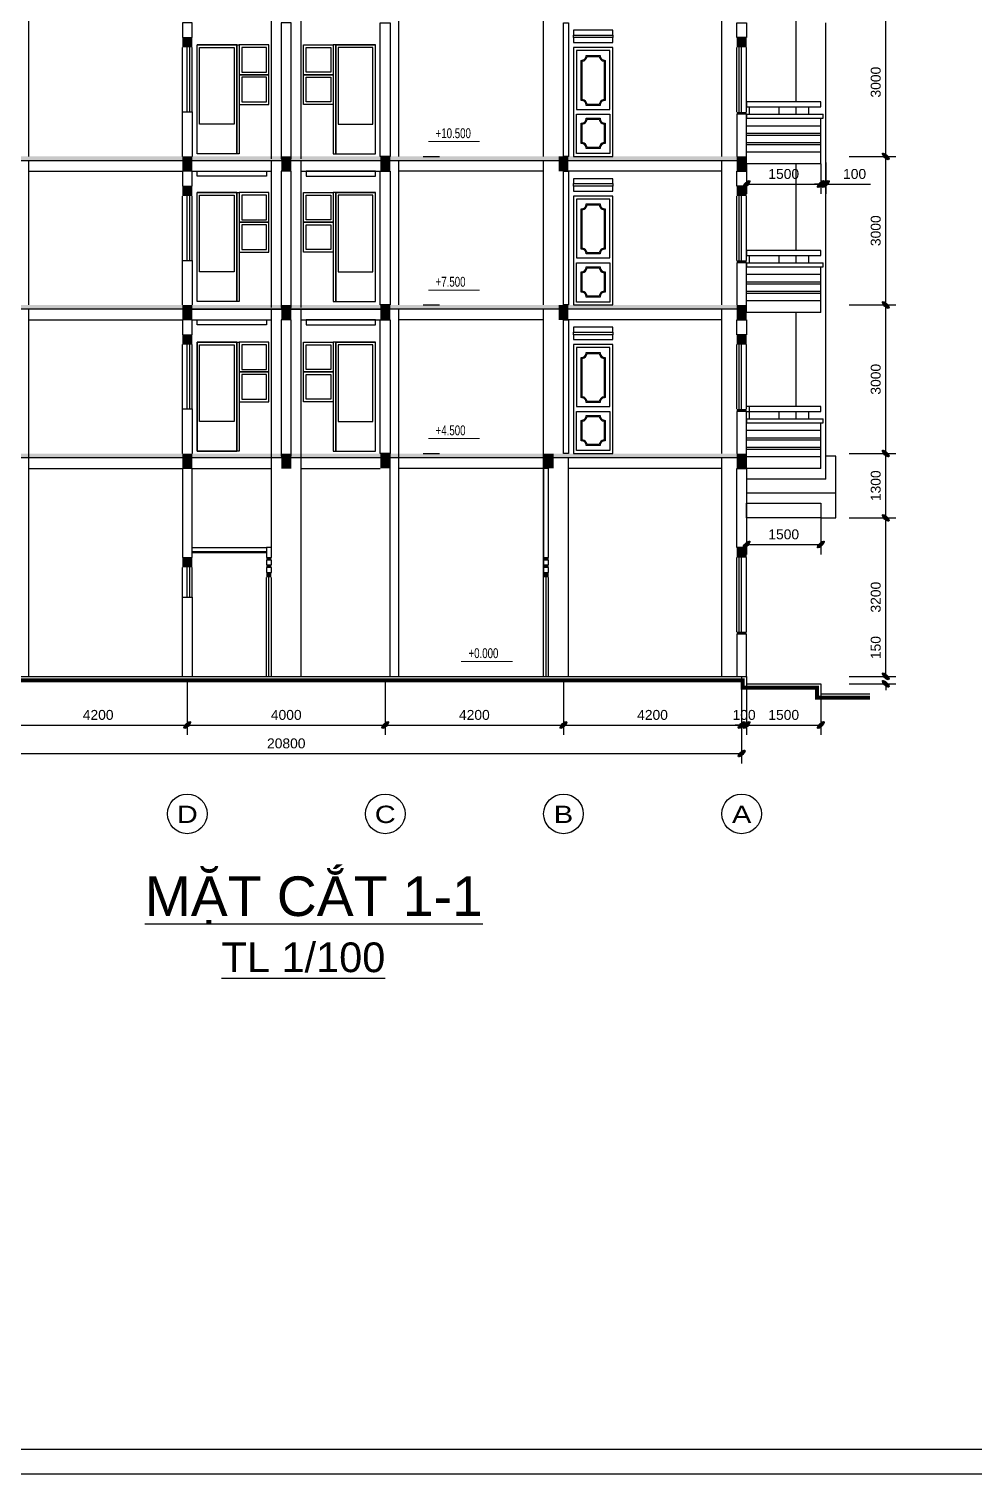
# Model space of a CAD drawing. Extents: x 3511 to 87611, y 1640 to 61040.
# Drawn here: x 13980 to 33077, y 1640 to 30823 of the extents above; entities that cross this region are included whole.
import ezdxf
from ezdxf.enums import TextEntityAlignment as Align

# ---------------------------------------------------------------- set-up
doc = ezdxf.new("R2010")
doc.units = 0
doc.layers.get('0').update_dxf_attribs({"linetype": 'CONTINUOUS'})
doc.layers.get('DEFPOINTS').update_dxf_attribs({"linetype": 'CONTINUOUS'})
for name, color, linetype in [('BAO', 3, 'CONTINUOUS'), ('CUA', 4, 'CONTINUOUS'), ('DIM', 6, 'CONTINUOUS'), ('MAT_CAT', 5, 'CONTINUOUS'), ('mc1', 7, 'CONTINUOUS'), ('NET', 5, 'CONTINUOUS'), ('TEXT', 7, 'CONTINUOUS'), ('TUONG', 35, 'CONTINUOUS')]:
    doc.layers.add(name, color=color, linetype=linetype)
doc.styles.add('DIM', font='VHELVEN.TTF')
doc.styles.add('V', font='VHELVEN.TTF')
doc.styles.add('VN', font='VHELVEN.TTF')
doc.styles.add('VNI-HELVE', font='VHELVEN.TTF')
doc.dimstyles.new('DIM100S', dxfattribs={"dimtxt": 200, "dimasz": 130, "dimexe": 200, "dimexo": 0, "dimgap": 100, "dimtad": 1, "dimdec": 0, "dimrnd": 50, "dimzin": 0, "dimdsep": 46, "dimtxsty": 'VNI-HELVE', "dimblk1": 'ARCHTICK', "dimblk2": 'ARCHTICK', "dimsah": 1, "dimcen": 0, "dimclrd": 6, "dimclre": 6, "dimclrt": 6, "dimadec": 0, "dimazin": 0, "dimtfac": 1, "dimtdec": 0, "dimtofl": 0, "dimtmove": 0, "dimatfit": 3, "dimfxl": 0, "dimtolj": 1, "dimtzin": 0, "dimarcsym": 0})

# ---------------------------------------------------------------- blocks, each defined once
blk = doc.blocks.new('_ArchTick')
h = blk.add_hatch(color=256)
edge = h.paths.add_edge_path()
edge.add_ellipse((0, 0), major_axis=(0.5, 0.5), ratio=0.348148, start_angle=0, end_angle=360)
blk.add_ellipse((0, 0), major_axis=(0.5, 0.5), ratio=0.348148)
blk = doc.blocks.new('*D6')
at = {"color": 6, "linetype": 'ByBlock'}
for p, q in [((31292, 17748), (31292, 18651)), ((30555, 17748), (31492, 17748)), ((30555, 17598), (31492, 17598)), ((31292, 17598), (31292, 17468))]:
    blk.add_line(p, q, dxfattribs=at)
at = {"layer": 'DEFPOINTS', "color": 0, "linetype": 'ByBlock'}
for p in [(30555, 17748), (30555, 17598), (31292, 17748)]:
    blk.add_point(p, dxfattribs=at)
at = {"color": 6, "linetype": 'ByBlock', "xscale": 130, "yscale": 130, "zscale": 130}
for p, rotation in [((31292, 17748), 270), ((31292, 17598), 90)]:
    blk.add_blockref('_ArchTick', p, dxfattribs=dict(at, rotation=rotation))
at = {"color": 6, "linetype": 'ByBlock', "insert": (31090, 18330), "char_height": 200, "attachment_point": 5, "rotation": 90, "style": 'VNI-HELVE'}
blk.add_mtext('\\A1;150', dxfattribs=at)
blk = doc.blocks.new('*D7')
at = {"color": 6, "linetype": 'ByBlock'}
for p, q in [((30555, 25248), (31492, 25248)), ((31292, 22248), (31292, 25248)), ((30555, 22248), (31492, 22248))]:
    blk.add_line(p, q, dxfattribs=at)
at = {"layer": 'DEFPOINTS', "color": 0, "linetype": 'ByBlock'}
for p in [(30555, 25248), (31292, 25248), (30555, 22248)]:
    blk.add_point(p, dxfattribs=at)
at = {"color": 6, "linetype": 'ByBlock', "xscale": 130, "yscale": 130, "zscale": 130}
for p, rotation in [((31292, 25248), 90), ((31292, 22248), 270)]:
    blk.add_blockref('_ArchTick', p, dxfattribs=dict(at, rotation=rotation))
at = {"color": 6, "linetype": 'ByBlock', "insert": (31090, 23748), "char_height": 200, "attachment_point": 5, "rotation": 90, "style": 'VNI-HELVE'}
blk.add_mtext('\\A1;3000', dxfattribs=at)
blk = doc.blocks.new('*D8')
at = {"color": 6, "linetype": 'ByBlock'}
for p, q in [((17180, 17668), (17180, 16566)), ((21180, 17668), (21180, 16566)), ((17180, 16766), (21180, 16766))]:
    blk.add_line(p, q, dxfattribs=at)
at = {"layer": 'DEFPOINTS', "color": 0, "linetype": 'ByBlock'}
for p in [(17180, 17668), (21180, 17668), (21180, 16766)]:
    blk.add_point(p, dxfattribs=at)
at = {"color": 6, "linetype": 'ByBlock', "xscale": 130, "yscale": 130, "zscale": 130, "rotation": 180}
blk.add_blockref('_ArchTick', (17180, 16766), dxfattribs=at)
at = {"color": 6, "linetype": 'ByBlock', "xscale": 130, "yscale": 130, "zscale": 130}
blk.add_blockref('_ArchTick', (21180, 16766), dxfattribs=at)
at = {"color": 6, "linetype": 'ByBlock', "insert": (19180, 16969), "char_height": 200, "attachment_point": 5, "style": 'VNI-HELVE'}
blk.add_mtext('\\A1;4000', dxfattribs=at)
blk = doc.blocks.new('*D9')
at = {"layer": 'DEFPOINTS', "color": 0, "linetype": 'ByBlock'}
for p in [(9980, 17748), (28380, 17748), (28380, 16191)]:
    blk.add_point(p, dxfattribs=at)
at = {"layer": 'DIM', "color": 6, "linetype": 'ByBlock', "lineweight": -2}
for p, q in [((9980, 17748), (9980, 15991)), ((28380, 17748), (28380, 15991)), ((9980, 16191), (28380, 16191))]:
    blk.add_line(p, q, dxfattribs=at)
at = {"layer": 'DIM', "color": 6, "linetype": 'ByBlock', "lineweight": -2, "xscale": 130, "yscale": 130, "zscale": 130, "rotation": 180}
blk.add_blockref('_ArchTick', (9980, 16191), dxfattribs=at)
at = {"layer": 'DIM', "color": 6, "linetype": 'ByBlock', "lineweight": -2, "xscale": 130, "yscale": 130, "zscale": 130}
blk.add_blockref('_ArchTick', (28380, 16191), dxfattribs=at)
at = {"layer": 'DIM', "color": 6, "linetype": 'ByBlock', "insert": (19180, 16394), "char_height": 200, "attachment_point": 5, "style": 'VNI-HELVE'}
blk.add_mtext('\\A1;20800', dxfattribs=at)
blk = doc.blocks.new('*D15')
at = {"color": 6, "linetype": 'ByBlock'}
for p, q in [((13580, 17668), (13580, 16566)), ((17180, 17668), (17180, 16566)), ((13580, 16766), (17180, 16766))]:
    blk.add_line(p, q, dxfattribs=at)
at = {"layer": 'DEFPOINTS', "color": 0, "linetype": 'ByBlock'}
for p in [(13580, 17668), (17180, 17668), (17180, 16766)]:
    blk.add_point(p, dxfattribs=at)
at = {"color": 6, "linetype": 'ByBlock', "xscale": 130, "yscale": 130, "zscale": 130, "rotation": 180}
blk.add_blockref('_ArchTick', (13580, 16766), dxfattribs=at)
at = {"color": 6, "linetype": 'ByBlock', "xscale": 130, "yscale": 130, "zscale": 130}
blk.add_blockref('_ArchTick', (17180, 16766), dxfattribs=at)
at = {"color": 6, "linetype": 'ByBlock', "insert": (15380, 16969), "char_height": 200, "attachment_point": 5, "style": 'VNI-HELVE'}
blk.add_mtext('\\A1;4200', dxfattribs=at)
blk = doc.blocks.new('*D19')
at = {"color": 6, "linetype": 'ByBlock'}
for p, q in [((30555, 20948), (31492, 20948)), ((31292, 17748), (31292, 20948)), ((30555, 17748), (31492, 17748))]:
    blk.add_line(p, q, dxfattribs=at)
at = {"layer": 'DEFPOINTS', "color": 0, "linetype": 'ByBlock'}
for p in [(30555, 20948), (31292, 20948), (30555, 17748)]:
    blk.add_point(p, dxfattribs=at)
at = {"color": 6, "linetype": 'ByBlock', "xscale": 130, "yscale": 130, "zscale": 130}
for p, rotation in [((31292, 20948), 90), ((31292, 17748), 270)]:
    blk.add_blockref('_ArchTick', p, dxfattribs=dict(at, rotation=rotation))
at = {"color": 6, "linetype": 'ByBlock', "insert": (31090, 19348), "char_height": 200, "attachment_point": 5, "rotation": 90, "style": 'VNI-HELVE'}
blk.add_mtext('\\A1;3200', dxfattribs=at)
blk = doc.blocks.new('*D20')
at = {"color": 6, "linetype": 'ByBlock'}
for p, q in [((24780, 17668), (24780, 16566)), ((28380, 17748), (28380, 16566)), ((24780, 16766), (28380, 16766))]:
    blk.add_line(p, q, dxfattribs=at)
at = {"layer": 'DEFPOINTS', "color": 0, "linetype": 'ByBlock'}
for p in [(24780, 17668), (28380, 17748), (28380, 16766)]:
    blk.add_point(p, dxfattribs=at)
at = {"color": 6, "linetype": 'ByBlock', "xscale": 130, "yscale": 130, "zscale": 130, "rotation": 180}
blk.add_blockref('_ArchTick', (24780, 16766), dxfattribs=at)
at = {"color": 6, "linetype": 'ByBlock', "xscale": 130, "yscale": 130, "zscale": 130}
blk.add_blockref('_ArchTick', (28380, 16766), dxfattribs=at)
at = {"color": 6, "linetype": 'ByBlock', "insert": (26580, 16969), "char_height": 200, "attachment_point": 5, "style": 'VNI-HELVE'}
blk.add_mtext('\\A1;4200', dxfattribs=at)
blk = doc.blocks.new('*D21')
at = {"color": 6, "linetype": 'ByBlock'}
for p, q in [((21180, 17668), (21180, 16566)), ((24780, 17668), (24780, 16566)), ((21180, 16766), (24780, 16766))]:
    blk.add_line(p, q, dxfattribs=at)
at = {"layer": 'DEFPOINTS', "color": 0, "linetype": 'ByBlock'}
for p in [(21180, 17668), (24780, 17668), (24780, 16766)]:
    blk.add_point(p, dxfattribs=at)
at = {"color": 6, "linetype": 'ByBlock', "xscale": 130, "yscale": 130, "zscale": 130, "rotation": 180}
blk.add_blockref('_ArchTick', (21180, 16766), dxfattribs=at)
at = {"color": 6, "linetype": 'ByBlock', "xscale": 130, "yscale": 130, "zscale": 130}
blk.add_blockref('_ArchTick', (24780, 16766), dxfattribs=at)
at = {"color": 6, "linetype": 'ByBlock', "insert": (22980, 16969), "char_height": 200, "attachment_point": 5, "style": 'VNI-HELVE'}
blk.add_mtext('\\A1;4200', dxfattribs=at)
blk = doc.blocks.new('SB6')
at = {"layer": 'TEXT'}
blk.add_line((-160, 0), (169, 0), dxfattribs=at)
blk.add_lwpolyline([(0, 0, 0, 150, 0), (0, 150, 0, 0, 0), (0, 340, 20, 20, 0)], format="xyseb", dxfattribs=at)
at = {"layer": 'TEXT', "const_width": 20}
blk.add_lwpolyline([(-56, 302), (983, 302)], dxfattribs=at)
at = {"layer": 'TEXT', "color": 7, "style": 'DIM'}
blk.add_attdef('+0.000', (94, 369), '', height=150, dxfattribs=at)
blk = doc.blocks.new('*D22')
at = {"layer": 'DEFPOINTS', "color": 0, "linetype": 'ByBlock'}
for p in [(28380, 17477), (28480, 17477), (28480, 16766)]:
    blk.add_point(p, dxfattribs=at)
at = {"layer": 'DIM', "color": 6, "linetype": 'ByBlock', "lineweight": -2}
for p, q in [((28380, 17477), (28380, 16566)), ((28480, 17477), (28480, 16566)), ((28380, 16766), (28250, 16766)), ((28480, 16766), (28610, 16766))]:
    blk.add_line(p, q, dxfattribs=at)
at = {"layer": 'DIM', "color": 6, "linetype": 'ByBlock', "lineweight": -2, "xscale": 130, "yscale": 130, "zscale": 130}
blk.add_blockref('_ArchTick', (28380, 16766), dxfattribs=at)
at = {"layer": 'DIM', "color": 6, "linetype": 'ByBlock', "lineweight": -2, "xscale": 130, "yscale": 130, "zscale": 130, "rotation": 180}
blk.add_blockref('_ArchTick', (28480, 16766), dxfattribs=at)
at = {"layer": 'DIM', "color": 6, "linetype": 'ByBlock', "insert": (28430, 16969), "char_height": 200, "attachment_point": 5, "style": 'VNI-HELVE'}
blk.add_mtext('\\A1;100', dxfattribs=at)
blk = doc.blocks.new('*D23')
at = {"color": 6, "linetype": 'ByBlock'}
for p, q in [((28480, 17748), (28480, 16566)), ((29980, 17598), (29980, 16566)), ((28480, 16766), (29980, 16766))]:
    blk.add_line(p, q, dxfattribs=at)
at = {"layer": 'DEFPOINTS', "color": 0, "linetype": 'ByBlock'}
for p in [(28480, 17748), (29980, 17598), (29980, 16766)]:
    blk.add_point(p, dxfattribs=at)
at = {"color": 6, "linetype": 'ByBlock', "xscale": 130, "yscale": 130, "zscale": 130, "rotation": 180}
blk.add_blockref('_ArchTick', (28480, 16766), dxfattribs=at)
at = {"color": 6, "linetype": 'ByBlock', "xscale": 130, "yscale": 130, "zscale": 130}
blk.add_blockref('_ArchTick', (29980, 16766), dxfattribs=at)
at = {"color": 6, "linetype": 'ByBlock', "insert": (29230, 16969), "char_height": 200, "attachment_point": 5, "style": 'VNI-HELVE'}
blk.add_mtext('\\A1;1500', dxfattribs=at)
blk = doc.blocks.new('*D24')
at = {"color": 6, "linetype": 'ByBlock'}
for p, q in [((30555, 22248), (31492, 22248)), ((31292, 20948), (31292, 22248)), ((30555, 20948), (31492, 20948))]:
    blk.add_line(p, q, dxfattribs=at)
at = {"layer": 'DEFPOINTS', "color": 0, "linetype": 'ByBlock'}
for p in [(30555, 22248), (31292, 22248), (30555, 20948)]:
    blk.add_point(p, dxfattribs=at)
at = {"color": 6, "linetype": 'ByBlock', "xscale": 130, "yscale": 130, "zscale": 130}
for p, rotation in [((31292, 22248), 90), ((31292, 20948), 270)]:
    blk.add_blockref('_ArchTick', p, dxfattribs=dict(at, rotation=rotation))
at = {"color": 6, "linetype": 'ByBlock', "insert": (31090, 21598), "char_height": 200, "attachment_point": 5, "rotation": 90, "style": 'VNI-HELVE'}
blk.add_mtext('\\A1;1300', dxfattribs=at)
blk = doc.blocks.new('*D25')
at = {"color": 6, "linetype": 'ByBlock'}
for p, q in [((28480, 20948), (28480, 20212)), ((29980, 20948), (29980, 20212)), ((28480, 20412), (29980, 20412))]:
    blk.add_line(p, q, dxfattribs=at)
at = {"layer": 'DEFPOINTS', "color": 0, "linetype": 'ByBlock'}
for p in [(28480, 20948), (29980, 20948), (29980, 20412)]:
    blk.add_point(p, dxfattribs=at)
at = {"color": 6, "linetype": 'ByBlock', "xscale": 130, "yscale": 130, "zscale": 130, "rotation": 180}
blk.add_blockref('_ArchTick', (28480, 20412), dxfattribs=at)
at = {"color": 6, "linetype": 'ByBlock', "xscale": 130, "yscale": 130, "zscale": 130}
blk.add_blockref('_ArchTick', (29980, 20412), dxfattribs=at)
at = {"color": 6, "linetype": 'ByBlock', "insert": (29230, 20615), "char_height": 200, "attachment_point": 5, "style": 'VNI-HELVE'}
blk.add_mtext('\\A1;1500', dxfattribs=at)
blk = doc.blocks.new('*D27')
at = {"color": 6, "linetype": 'ByBlock'}
for p, q in [((30555, 31248), (31492, 31248)), ((31292, 28248), (31292, 31248)), ((30555, 28248), (31492, 28248))]:
    blk.add_line(p, q, dxfattribs=at)
at = {"layer": 'DEFPOINTS', "color": 0, "linetype": 'ByBlock'}
for p in [(30555, 31248), (31292, 31248), (30555, 28248)]:
    blk.add_point(p, dxfattribs=at)
at = {"color": 6, "linetype": 'ByBlock', "xscale": 130, "yscale": 130, "zscale": 130}
for p, rotation in [((31292, 31248), 90), ((31292, 28248), 270)]:
    blk.add_blockref('_ArchTick', p, dxfattribs=dict(at, rotation=rotation))
at = {"color": 6, "linetype": 'ByBlock', "insert": (31090, 29748), "char_height": 200, "attachment_point": 5, "rotation": 90, "style": 'VNI-HELVE'}
blk.add_mtext('\\A1;3000', dxfattribs=at)
blk = doc.blocks.new('*D28')
at = {"color": 6, "linetype": 'ByBlock'}
for p, q in [((30555, 28248), (31492, 28248)), ((31292, 25248), (31292, 28248)), ((30555, 25248), (31492, 25248))]:
    blk.add_line(p, q, dxfattribs=at)
at = {"layer": 'DEFPOINTS', "color": 0, "linetype": 'ByBlock'}
for p in [(30555, 28248), (31292, 28248), (30555, 25248)]:
    blk.add_point(p, dxfattribs=at)
at = {"color": 6, "linetype": 'ByBlock', "xscale": 130, "yscale": 130, "zscale": 130}
for p, rotation in [((31292, 28248), 90), ((31292, 25248), 270)]:
    blk.add_blockref('_ArchTick', p, dxfattribs=dict(at, rotation=rotation))
at = {"color": 6, "linetype": 'ByBlock', "insert": (31090, 26748), "char_height": 200, "attachment_point": 5, "rotation": 90, "style": 'VNI-HELVE'}
blk.add_mtext('\\A1;3000', dxfattribs=at)
blk = doc.blocks.new('*D29')
at = {"color": 6, "linetype": 'ByBlock'}
for p, q in [((28480, 28098), (28480, 27490)), ((29980, 28098), (29980, 27490)), ((28480, 27690), (29980, 27690))]:
    blk.add_line(p, q, dxfattribs=at)
at = {"layer": 'DEFPOINTS', "color": 0, "linetype": 'ByBlock'}
for p in [(28480, 28098), (29980, 28098), (29980, 27690)]:
    blk.add_point(p, dxfattribs=at)
at = {"color": 6, "linetype": 'ByBlock', "xscale": 130, "yscale": 130, "zscale": 130, "rotation": 180}
blk.add_blockref('_ArchTick', (28480, 27690), dxfattribs=at)
at = {"color": 6, "linetype": 'ByBlock', "xscale": 130, "yscale": 130, "zscale": 130}
blk.add_blockref('_ArchTick', (29980, 27690), dxfattribs=at)
at = {"color": 6, "linetype": 'ByBlock', "insert": (29230, 27893), "char_height": 200, "attachment_point": 5, "style": 'VNI-HELVE'}
blk.add_mtext('\\A1;1500', dxfattribs=at)
blk = doc.blocks.new('*D30')
at = {"color": 6, "linetype": 'ByBlock'}
for p, q in [((29980, 28098), (29980, 27490)), ((30080, 28124), (30080, 27490)), ((29980, 27690), (29850, 27690)), ((30080, 27690), (30983, 27690))]:
    blk.add_line(p, q, dxfattribs=at)
at = {"layer": 'DEFPOINTS', "color": 0, "linetype": 'ByBlock'}
for p in [(29980, 28098), (30080, 28124), (30080, 27690)]:
    blk.add_point(p, dxfattribs=at)
at = {"color": 6, "linetype": 'ByBlock', "xscale": 130, "yscale": 130, "zscale": 130}
blk.add_blockref('_ArchTick', (29980, 27690), dxfattribs=at)
at = {"color": 6, "linetype": 'ByBlock', "xscale": 130, "yscale": 130, "zscale": 130, "rotation": 180}
blk.add_blockref('_ArchTick', (30080, 27690), dxfattribs=at)
at = {"color": 6, "linetype": 'ByBlock', "insert": (30662, 27893), "char_height": 200, "attachment_point": 5, "style": 'VNI-HELVE'}
blk.add_mtext('\\A1;100', dxfattribs=at)

msp = doc.modelspace()

# ---------------------------------------------------------------- linework, layer by layer
at = {"layer": 'BAO', "color": 3, "linetype": 'Continuous'}
for p, q in [((29480.8, 29098.1), (29480.8, 29248.1)), ((29480.8, 26098.1), (29480.8, 26248.1)), ((29480.8, 22948.1), (29480.8, 23098.1)), ((30280.4, 22198.1), (30080.4, 22198.1)), ((17280.4, 20348.1), (18780.4, 20348.1))]:
    msp.add_line(p, q, dxfattribs=at)
at = {"layer": 'CUA', "color": 4, "linetype": 'ByBlock'}
msp.add_line((18180.4, 28298.1), (18180.4, 30498.1), dxfattribs=at)
at = {"layer": 'CUA', "color": 4}
for p, q in [((28530.4, 29246.1), (28530.4, 29098.1)), ((29130.4, 29246.1), (29130.4, 29098.1)), ((29730.4, 29246.1), (29730.4, 29098.1)), ((29980.4, 29248.1), (29980.4, 29348.1)), ((28480.4, 29098.1), (30030.4, 29098.1)), ((28480.4, 29098.1), (28480.4, 29018.1)), ((28480.4, 29018.1), (30030.4, 29018.1)), ((29980.4, 28098.1), (29980.4, 29018.1)), ((30030.4, 29018.1), (30030.4, 29098.1)), ((28480.4, 28868.1), (29980.4, 28868.1)), ((28480.4, 28718.1), (29980.4, 28718.1)), ((28480.4, 28678.1), (29980.4, 28678.1)), ((28480.4, 28528.1), (29980.4, 28528.1)), ((28480.4, 28488.1), (29980.4, 28488.1)), ((28480.4, 28338.1), (29980.4, 28338.1)), ((29980.4, 28098.1), (28480.4, 28098.1)), ((29980.4, 26248.1), (29980.4, 26348.1)), ((28480.4, 26098.1), (30030.4, 26098.1)), ((28480.4, 26098.1), (28480.4, 26018.1)), ((28480.4, 26018.1), (30030.4, 26018.1)), ((28480.4, 25098.1), (28480.4, 26018.1)), ((28530.4, 26246.1), (28530.4, 26098.1)), ((29130.4, 26246.1), (29130.4, 26098.1)), ((29730.4, 26246.1), (29730.4, 26098.1)), ((29980.4, 25098.1), (29980.4, 26018.1)), ((30030.4, 26018.1), (30030.4, 26098.1)), ((28480.4, 25868.1), (29980.4, 25868.1)), ((28480.4, 25718.1), (29980.4, 25718.1)), ((28480.4, 25678.1), (29980.4, 25678.1)), ((28480.4, 25528.1), (29980.4, 25528.1)), ((28480.4, 25488.1), (29980.4, 25488.1)), ((28480.4, 25338.1), (29980.4, 25338.1)), ((29980.4, 25098.1), (28480.4, 25098.1)), ((29980.4, 23198.1), (28480.4, 23198.1)), ((28480.4, 23098.1), (29980.4, 23098.1)), ((28530.4, 23198.1), (28530.4, 23098.1)), ((28530.4, 23096.1), (28530.4, 22948.1)), ((29130.4, 23096.1), (29130.4, 22948.1)), ((29730.4, 23096.1), (29730.4, 22948.1)), ((29980.4, 23098.1), (29980.4, 23198.1)), ((28480.4, 22948.1), (30030.4, 22948.1)), ((28480.4, 22948.1), (28480.4, 22868.1)), ((28480.4, 22868.1), (30030.4, 22868.1)), ((29980.4, 21948.1), (29980.4, 22868.1)), ((30030.4, 22868.1), (30030.4, 22948.1)), ((28480.4, 22718.1), (29980.4, 22718.1)), ((28480.4, 22568.1), (29980.4, 22568.1)), ((28480.4, 22338.1), (29980.4, 22338.1)), ((28480.4, 22188.1), (29980.4, 22188.1)), ((29980.4, 21948.1), (28480.4, 21948.1)), ((29580.4, 21948.1), (28480.4, 21948.1))]:
    msp.add_line(p, q, dxfattribs=at)
for points in [[(18180.4, 28298.1), (17380.4, 28298.1), (17380.4, 30498.1), (18180.4, 30498.1)], [(18130.4, 28898.1), (17430.4, 28898.1), (17430.4, 30448.1), (18130.4, 30448.1)], [(20180.4, 28298.1), (20980.4, 28298.1), (20980.4, 30498.1), (20180.4, 30498.1)], [(20230.4, 28898.1), (20930.4, 28898.1), (20930.4, 30448.1), (20230.4, 30448.1)], [(18180.4, 25317.8), (17380.4, 25317.8), (17380.4, 27517.8), (18180.4, 27517.8)], [(18130.4, 25917.8), (17430.4, 25917.8), (17430.4, 27467.8), (18130.4, 27467.8)], [(20180.4, 25317.8), (20980.4, 25317.8), (20980.4, 27517.8), (20180.4, 27517.8)], [(20230.4, 25917.8), (20930.4, 25917.8), (20930.4, 27467.8), (20230.4, 27467.8)], [(18180.4, 22295.7), (17380.4, 22295.7), (17380.4, 24495.7), (18180.4, 24495.7)], [(18130.4, 22895.7), (17430.4, 22895.7), (17430.4, 24445.7), (18130.4, 24445.7)], [(20180.4, 22295.7), (20980.4, 22295.7), (20980.4, 24495.7), (20180.4, 24495.7)], [(20230.4, 22895.7), (20930.4, 22895.7), (20930.4, 24445.7), (20230.4, 24445.7)]]:
    msp.add_lwpolyline(points, close=True, dxfattribs=at)
for points in [[(18180.4, 28298.1), (18180.4, 30498.1), (18230.4, 30498.1), (18230.4, 28298.1), (18180.4, 28298.1)], [(20180.4, 28298.1), (20180.4, 30498.1), (20130.4, 30498.1), (20130.4, 28298.1), (20180.4, 28298.1)], [(29980.4, 29348.1), (28480.4, 29348.1), (28480.4, 29248.1), (29980.4, 29248.1)], [(18180.4, 25317.8), (18180.4, 27517.8), (18230.4, 27517.8), (18230.4, 25317.8), (18180.4, 25317.8)], [(20180.4, 25317.8), (20180.4, 27517.8), (20130.4, 27517.8), (20130.4, 25317.8), (20180.4, 25317.8)], [(29980.4, 26348.1), (28480.4, 26348.1), (28480.4, 26248.1), (29980.4, 26248.1)], [(18180.4, 22295.7), (18180.4, 24495.7), (18230.4, 24495.7), (18230.4, 22295.7), (18180.4, 22295.7)], [(20180.4, 22295.7), (20180.4, 24495.7), (20130.4, 24495.7), (20130.4, 22295.7), (20180.4, 22295.7)]]:
    msp.add_lwpolyline(points, dxfattribs=at)
at = {"layer": 'DIM', "color": 4}
for p, q in [((28480.4, 22528.1), (29980.4, 22528.1)), ((28480.4, 22378.1), (29980.4, 22378.1))]:
    msp.add_line(p, q, dxfattribs=at)
for points in [[(25040.4, 29198.1), (25720.4, 29198.1), (25720.4, 30388.1), (25040.4, 30388.1)], [(25040.4, 29098.1), (25720.4, 29098.1), (25720.4, 28308.1), (25040.4, 28308.1)], [(25040.4, 26198.1), (25720.4, 26198.1), (25720.4, 27388.1), (25040.4, 27388.1)], [(25040.4, 26098.1), (25720.4, 26098.1), (25720.4, 25308.1), (25040.4, 25308.1)], [(25040.4, 23198.1), (25720.4, 23198.1), (25720.4, 24388.1), (25040.4, 24388.1)], [(25040.4, 23098.1), (25720.4, 23098.1), (25720.4, 22308.1), (25040.4, 22308.1)]]:
    msp.add_lwpolyline(points, close=True, dxfattribs=at)
at = {"layer": 'DIM', "color": 6}
for points in [[(25240.4, 30288.1), (25520.4, 30288.1, 0.4142136), (25620.4, 30188.1), (25620.4, 29378.1, 0.4142136), (25520.4, 29278.1), (25240.4, 29278.1, 0.4142136), (25140.4, 29378.1), (25140.4, 30188.1, 0.4142136)], [(25258.7, 30268.1), (25502.1, 30268.1, 0.3191977), (25600.4, 30169.8), (25600.4, 29396.4, 0.3191977), (25502.1, 29298.1), (25258.7, 29298.1, 0.3191977), (25160.4, 29396.4), (25160.4, 30169.8, 0.3191977)], [(25240.4, 28408.1, 0.4142136), (25140.4, 28508.1), (25140.4, 28918.1, 0.4142136), (25240.4, 29018.1), (25520.4, 29018.1, 0.4142136), (25620.4, 28918.1), (25620.4, 28508.1, 0.4142136), (25520.4, 28408.1)], [(25258.7, 28428.1, 0.3191977), (25160.4, 28526.4), (25160.4, 28899.8, 0.3191977), (25258.7, 28998.1), (25502.1, 28998.1, 0.3191977), (25600.4, 28899.8), (25600.4, 28526.4, 0.3191977), (25502.1, 28428.1)], [(25240.4, 27288.1), (25520.4, 27288.1, 0.4142136), (25620.4, 27188.1), (25620.4, 26378.1, 0.4142136), (25520.4, 26278.1), (25240.4, 26278.1, 0.4142136), (25140.4, 26378.1), (25140.4, 27188.1, 0.4142136)], [(25258.7, 27268.1), (25502.1, 27268.1, 0.3191977), (25600.4, 27169.8), (25600.4, 26396.4, 0.3191977), (25502.1, 26298.1), (25258.7, 26298.1, 0.3191977), (25160.4, 26396.4), (25160.4, 27169.8, 0.3191977)], [(25240.4, 25408.1, 0.4142136), (25140.4, 25508.1), (25140.4, 25918.1, 0.4142136), (25240.4, 26018.1), (25520.4, 26018.1, 0.4142136), (25620.4, 25918.1), (25620.4, 25508.1, 0.4142136), (25520.4, 25408.1)], [(25258.7, 25428.1, 0.3191977), (25160.4, 25526.4), (25160.4, 25899.8, 0.3191977), (25258.7, 25998.1), (25502.1, 25998.1, 0.3191977), (25600.4, 25899.8), (25600.4, 25526.4, 0.3191977), (25502.1, 25428.1)], [(25240.4, 24288.1), (25520.4, 24288.1, 0.4142136), (25620.4, 24188.1), (25620.4, 23378.1, 0.4142136), (25520.4, 23278.1), (25240.4, 23278.1, 0.4142136), (25140.4, 23378.1), (25140.4, 24188.1, 0.4142136)], [(25258.7, 24268.1), (25502.1, 24268.1, 0.3191977), (25600.4, 24169.8), (25600.4, 23396.4, 0.3191977), (25502.1, 23298.1), (25258.7, 23298.1, 0.3191977), (25160.4, 23396.4), (25160.4, 24169.8, 0.3191977)], [(25240.4, 22408.1, 0.4142136), (25140.4, 22508.1), (25140.4, 22918.1, 0.4142136), (25240.4, 23018.1), (25520.4, 23018.1, 0.4142136), (25620.4, 22918.1), (25620.4, 22508.1, 0.4142136), (25520.4, 22408.1)], [(25258.7, 22428.1, 0.3191977), (25160.4, 22526.4), (25160.4, 22899.8, 0.3191977), (25258.7, 22998.1), (25502.1, 22998.1, 0.3191977), (25600.4, 22899.8), (25600.4, 22526.4, 0.3191977), (25502.1, 22428.1)]]:
    msp.add_lwpolyline(points, format="xyb", close=True, dxfattribs=at)
at = {"layer": 'MAT_CAT', "color": 5, "linetype": 'Continuous'}
for points in [[(10080.4, 28168.1), (28280.4, 28168.1)], [(10080.4, 25168.1), (28280.4, 25168.1)], [(10080.4, 22168.1), (28280.4, 22168.1)]]:
    msp.add_lwpolyline(points, dxfattribs=at)
for points in [[(18780.4, 20148.1), (18880.4, 20148.1), (18780.4, 20098.1), (18880.4, 20098.1)], [(24380.4, 20148.1), (24480.4, 20148.1), (24380.4, 20098.1), (24480.4, 20098.1)], [(18780.4, 19998.1), (18880.4, 19998.1), (18780.4, 19948.1), (18880.4, 19948.1)], [(24380.4, 19998.1), (24480.4, 19998.1), (24380.4, 19948.1), (24480.4, 19948.1)]]:
    msp.add_solid(points, dxfattribs=at)
at = {"layer": 'mc1', "color": 4, "linetype": 'ByBlock'}
for p, q in [((17180.4, 29148.1), (17180.4, 30448.1)), ((17230.4, 29148.1), (17230.4, 30448.1)), ((17280.4, 29148.1), (17280.4, 30448.1)), ((18180.4, 30498.1), (17380.4, 30498.1)), ((20180.4, 30498.1), (20980.4, 30498.1)), ((28280.4, 29148.1), (28280.4, 30448.1)), ((28330.4, 29148.1), (28330.4, 30448.1)), ((28380.4, 29148.1), (28380.4, 30448.1)), ((17180.4, 26148.1), (17180.4, 27448.1)), ((17230.4, 26148.1), (17230.4, 27448.1)), ((17280.4, 26148.1), (17280.4, 27448.1)), ((18180.4, 27517.8), (17380.4, 27517.8)), ((18180.4, 25317.8), (18180.4, 27517.8)), ((20180.4, 25317.8), (20180.4, 27517.8)), ((20180.4, 27517.8), (20980.4, 27517.8)), ((28280.4, 26148.1), (28280.4, 27448.1)), ((28330.4, 26148.1), (28330.4, 27448.1)), ((28380.4, 26148.1), (28380.4, 27448.1)), ((17180.4, 23148.1), (17180.4, 24448.1)), ((17230.4, 23148.1), (17230.4, 24448.1)), ((17280.4, 23148.1), (17280.4, 24448.1)), ((17380.4, 24495.7), (17380.4, 22295.7)), ((18180.4, 24495.7), (17380.4, 24495.7)), ((18180.4, 22295.7), (18180.4, 24495.7)), ((20180.4, 22295.7), (20180.4, 24495.7)), ((20180.4, 24495.7), (20980.4, 24495.7)), ((28280.4, 23148.1), (28280.4, 24448.1)), ((28330.4, 23148.1), (28330.4, 24448.1)), ((28380.4, 23148.1), (28380.4, 24448.1)), ((17380.4, 22295.7), (18180.4, 22295.7)), ((24380.4, 17748.1), (24380.4, 22248.1)), ((17280.4, 20268.1), (18780.4, 20268.1)), ((17280.4, 20248.1), (18780.4, 20248.1)), ((28280.4, 18648.1), (28280.4, 20148.1)), ((28330.4, 18648.1), (28330.4, 20148.1)), ((28380.4, 18648.1), (28380.4, 20148.1)), ((17180.4, 19348.1), (17180.4, 19948.1)), ((17230.4, 19348.1), (17230.4, 19948.1)), ((17280.4, 19348.1), (17280.4, 19948.1)), ((18780.4, 17748.1), (18780.4, 19748.1)), ((18780.4, 17748.1), (18780.4, 19748.1)), ((18830.4, 17748.1), (18830.4, 19748.1)), ((18880.4, 17748.1), (18880.4, 19748.1)), ((24380.4, 17748.1), (24380.4, 19748.1)), ((24380.4, 17748.1), (24380.4, 19748.1)), ((24430.4, 17748.1), (24430.4, 19748.1)), ((24480.4, 17748.1), (24480.4, 19748.1))]:
    msp.add_line(p, q, dxfattribs=at)
for points in [[(25780.4, 30798.1), (24980.4, 30798.1), (24980.4, 30698.1), (25780.4, 30698.1)], [(25780.4, 30648.1), (24980.4, 30648.1), (24980.4, 30698.1), (25780.4, 30698.1)], [(25780.4, 30648.1), (24980.4, 30648.1), (24980.4, 30548.1), (25780.4, 30548.1)], [(18230.4, 29898.1), (18830.4, 29898.1), (18830.4, 30498.1), (18230.4, 30498.1)], [(18280.4, 29948.1), (18780.4, 29948.1), (18780.4, 30448.1), (18280.4, 30448.1)], [(20130.4, 29898.1), (19530.4, 29898.1), (19530.4, 30498.1), (20130.4, 30498.1)], [(20080.4, 29948.1), (19580.4, 29948.1), (19580.4, 30448.1), (20080.4, 30448.1)], [(18230.4, 29298.1), (18830.4, 29298.1), (18830.4, 29898.1), (18230.4, 29898.1)], [(18280.4, 29348.1), (18780.4, 29348.1), (18780.4, 29848.1), (18280.4, 29848.1)], [(20130.4, 29298.1), (19530.4, 29298.1), (19530.4, 29898.1), (20130.4, 29898.1)], [(20080.4, 29348.1), (19580.4, 29348.1), (19580.4, 29848.1), (20080.4, 29848.1)], [(17380.4, 27948.1), (18780.4, 27948.1), (18780.4, 27848.1), (17380.4, 27848.1)], [(20980.4, 27948.1), (19580.4, 27948.1), (19580.4, 27848.1), (20980.4, 27848.1)], [(25780.4, 27798.1), (24980.4, 27798.1), (24980.4, 27698.1), (25780.4, 27698.1)], [(18230.4, 26917.8), (18830.4, 26917.8), (18830.4, 27517.8), (18230.4, 27517.8)], [(18280.4, 26967.8), (18780.4, 26967.8), (18780.4, 27467.8), (18280.4, 27467.8)], [(20130.4, 26917.8), (19530.4, 26917.8), (19530.4, 27517.8), (20130.4, 27517.8)], [(20080.4, 26967.8), (19580.4, 26967.8), (19580.4, 27467.8), (20080.4, 27467.8)], [(25780.4, 27648.1), (24980.4, 27648.1), (24980.4, 27698.1), (25780.4, 27698.1)], [(25780.4, 27648.1), (24980.4, 27648.1), (24980.4, 27548.1), (25780.4, 27548.1)], [(18230.4, 26317.8), (18830.4, 26317.8), (18830.4, 26917.8), (18230.4, 26917.8)], [(18280.4, 26367.8), (18780.4, 26367.8), (18780.4, 26867.8), (18280.4, 26867.8)], [(20130.4, 26317.8), (19530.4, 26317.8), (19530.4, 26917.8), (20130.4, 26917.8)], [(20080.4, 26367.8), (19580.4, 26367.8), (19580.4, 26867.8), (20080.4, 26867.8)], [(17380.4, 24948.1), (18780.4, 24948.1), (18780.4, 24848.1), (17380.4, 24848.1)], [(20980.4, 24948.1), (19580.4, 24948.1), (19580.4, 24848.1), (20980.4, 24848.1)], [(25780.4, 24798.1), (24980.4, 24798.1), (24980.4, 24698.1), (25780.4, 24698.1)], [(25780.4, 24648.1), (24980.4, 24648.1), (24980.4, 24698.1), (25780.4, 24698.1)], [(25780.4, 24648.1), (24980.4, 24648.1), (24980.4, 24548.1), (25780.4, 24548.1)], [(18230.4, 23895.7), (18830.4, 23895.7), (18830.4, 24495.7), (18230.4, 24495.7)], [(18280.4, 23945.7), (18780.4, 23945.7), (18780.4, 24445.7), (18280.4, 24445.7)], [(20130.4, 23895.7), (19530.4, 23895.7), (19530.4, 24495.7), (20130.4, 24495.7)], [(20080.4, 23945.7), (19580.4, 23945.7), (19580.4, 24445.7), (20080.4, 24445.7)], [(18230.4, 23295.7), (18830.4, 23295.7), (18830.4, 23895.7), (18230.4, 23895.7)], [(18280.4, 23345.7), (18780.4, 23345.7), (18780.4, 23845.7), (18280.4, 23845.7)], [(20130.4, 23295.7), (19530.4, 23295.7), (19530.4, 23895.7), (20130.4, 23895.7)], [(20080.4, 23345.7), (19580.4, 23345.7), (19580.4, 23845.7), (20080.4, 23845.7)]]:
    msp.add_lwpolyline(points, close=True, dxfattribs=at)
at = {"layer": 'mc1', "color": 4, "linetype": 'ByBlock', "const_width": 80}
msp.add_lwpolyline([(7380.1, 17318.1), (8460.4, 17318.1), (8460.4, 17518.1), (9960.4, 17518.1), (9960.4, 17668.1), (28400.4, 17668.1), (28400.4, 17518.1), (29900.4, 17518.1), (29900.4, 17318.1), (30970.2, 17318.1)], dxfattribs=at)
at = {"layer": 'mc1', "color": 4, "linetype": 'ByBlock'}
msp.add_lwpolyline([(7380.1, 17398.1), (8380.4, 17398.1), (8380.4, 17598.1), (9880.4, 17598.1), (9880.4, 17748.1), (28480.4, 17748.1), (28480.4, 17598.1), (29980.4, 17598.1), (29980.4, 17398.1), (30970.2, 17398.1)], dxfattribs=at)
at = {"layer": 'mc1', "color": 5, "linetype": 'ByBlock'}
msp.add_lwpolyline([(24380.4, 17748.1), (24380.4, 17748.1), (24480.4, 17748.1), (24480.4, 17748.1)], dxfattribs=at)
for points in [[(17080.4, 30648.1), (17280.4, 30648.1), (17080.4, 30448.1), (17280.4, 30448.1)], [(28480.4, 30648.1), (28280.4, 30648.1), (28480.4, 30448.1), (28280.4, 30448.1)], [(10080.4, 28248.1), (17080.4, 28248.1), (10080.4, 28168.1), (17080.4, 28168.1)], [(10080.4, 28248.1), (17080.4, 28248.1), (10080.4, 28168.1), (17080.4, 28168.1)], [(17080.4, 28248.1), (17280.4, 28248.1), (17080.4, 27948.1), (17280.4, 27948.1)], [(17080.4, 28248.1), (17280.4, 28248.1), (17080.4, 27948.1), (17280.4, 27948.1)], [(17280.4, 28168.1), (17280.4, 28248.1), (21080.4, 28168.1), (21080.4, 28248.1)], [(19080.4, 28248.1), (19280.4, 28248.1), (19080.4, 27948.1), (19280.4, 27948.1)], [(19080.4, 28248.1), (19280.4, 28248.1), (19080.4, 27948.1), (19280.4, 27948.1)], [(21080.4, 28248.1), (21280.4, 28248.1), (21080.4, 27948.1), (21280.4, 27948.1)], [(21080.4, 28248.1), (21280.4, 28248.1), (21080.4, 27948.1), (21280.4, 27948.1)], [(28280.4, 28248.1), (21280.4, 28248.1), (28280.4, 28168.1), (21280.4, 28168.1)], [(28280.4, 28248.1), (21280.4, 28248.1), (28280.4, 28168.1), (21280.4, 28168.1)], [(24680.4, 28248.1), (24880.4, 28248.1), (24680.4, 27948.1), (24880.4, 27948.1)], [(24680.4, 28248.1), (24880.4, 28248.1), (24680.4, 27948.1), (24880.4, 27948.1)], [(28280.4, 28248.1), (28480.4, 28248.1), (28280.4, 27948.1), (28480.4, 27948.1)], [(28480.4, 28248.1), (28280.4, 28248.1), (28480.4, 27948.1), (28280.4, 27948.1)], [(17080.4, 27648.1), (17280.4, 27648.1), (17080.4, 27448.1), (17280.4, 27448.1)], [(28480.4, 27648.1), (28280.4, 27648.1), (28480.4, 27448.1), (28280.4, 27448.1)], [(10080.4, 25248.1), (17080.4, 25248.1), (10080.4, 25168.1), (17080.4, 25168.1)], [(10080.4, 25248.1), (17080.4, 25248.1), (10080.4, 25168.1), (17080.4, 25168.1)], [(17080.4, 25248.1), (17280.4, 25248.1), (17080.4, 24948.1), (17280.4, 24948.1)], [(17080.4, 25248.1), (17280.4, 25248.1), (17080.4, 24948.1), (17280.4, 24948.1)], [(17280.4, 25164.6), (17280.4, 25244.6), (21080.4, 25164.6), (21080.4, 25244.6)], [(19080.4, 25248.1), (19280.4, 25248.1), (19080.4, 24948.1), (19280.4, 24948.1)], [(19080.4, 25248.1), (19280.4, 25248.1), (19080.4, 24948.1), (19280.4, 24948.1)], [(21080.4, 25248.1), (21280.4, 25248.1), (21080.4, 24948.1), (21280.4, 24948.1)], [(21080.4, 25248.1), (21280.4, 25248.1), (21080.4, 24948.1), (21280.4, 24948.1)], [(28280.4, 25248.1), (21280.4, 25248.1), (28280.4, 25168.1), (21280.4, 25168.1)], [(28280.4, 25248.1), (21280.4, 25248.1), (28280.4, 25168.1), (21280.4, 25168.1)], [(24680.4, 25248.1), (24880.4, 25248.1), (24680.4, 24948.1), (24880.4, 24948.1)], [(24680.4, 25248.1), (24880.4, 25248.1), (24680.4, 24948.1), (24880.4, 24948.1)], [(28280.4, 25248.1), (28480.4, 25248.1), (28280.4, 24948.1), (28480.4, 24948.1)], [(28480.4, 25248.1), (28280.4, 25248.1), (28480.4, 24948.1), (28280.4, 24948.1)], [(17080.4, 24648.1), (17280.4, 24648.1), (17080.4, 24448.1), (17280.4, 24448.1)], [(28480.4, 24648.1), (28280.4, 24648.1), (28480.4, 24448.1), (28280.4, 24448.1)], [(10080.4, 22248.1), (17080.4, 22248.1), (10080.4, 22168.1), (17080.4, 22168.1)], [(17080.4, 22248.1), (17280.4, 22248.1), (17080.4, 21948.1), (17280.4, 21948.1)], [(17280.4, 22165.7), (17280.4, 22245.7), (21080.4, 22165.7), (21080.4, 22245.7)], [(19080.4, 22245.7), (19280.4, 22245.7), (19080.4, 21945.7), (19280.4, 21945.7)], [(21080.4, 22248.1), (21280.4, 22248.1), (21080.4, 21948.1), (21280.4, 21948.1)], [(28280.4, 22248.1), (21280.4, 22248.1), (28280.4, 22168.1), (21280.4, 22168.1)], [(24380.4, 22248.1), (24580.4, 22248.1), (24380.4, 21948.1), (24580.4, 21948.1)], [(28280.4, 22248.1), (28480.4, 22248.1), (28280.4, 21948.1), (28480.4, 21948.1)], [(17080.4, 20148.1), (17280.4, 20148.1), (17080.4, 19948.1), (17280.4, 19948.1)], [(28480.4, 20348.1), (28280.4, 20348.1), (28480.4, 20148.1), (28280.4, 20148.1)], [(18780.4, 19848.1), (18880.4, 19848.1), (18780.4, 19748.1), (18880.4, 19748.1)], [(24380.4, 19848.1), (24480.4, 19848.1), (24380.4, 19748.1), (24480.4, 19748.1)]]:
    msp.add_solid(points, dxfattribs=at)
at = {"layer": 'NET', "color": 5, "linetype": 'Continuous'}
for points in [[(17280.4, 28168.1), (21080.4, 28168.1)], [(17280.4, 25164.6), (21080.4, 25164.6)]]:
    msp.add_lwpolyline(points, dxfattribs=at)
for points in [[(28280.4, 29098.1), (28480.4, 29098.1), (28280.4, 29148.1), (28480.4, 29148.1)], [(28280.4, 26098.1), (28480.4, 26098.1), (28280.4, 26148.1), (28480.4, 26148.1)], [(28280.4, 23098.1), (28480.4, 23098.1), (28280.4, 23148.1), (28480.4, 23148.1)], [(28280.4, 18598.1), (28480.4, 18598.1), (28280.4, 18648.1), (28480.4, 18648.1)]]:
    msp.add_solid(points, dxfattribs=at)
at = {"layer": 'TEXT', "color": 7, "linetype": 'Continuous'}
for centre in [(17180.4, 14971.5), (21180.4, 14971.5), (24780.4, 14971.5), (28380.4, 14971.5)]:
    msp.add_circle(centre, 400, dxfattribs=at)
at = {"layer": 'TUONG', "color": 3, "linetype": 'ByBlock'}
for p, q in [((13980.4, 28248.1), (13980.4, 31168.1)), ((18880.4, 28198.1), (18880.4, 31168.1)), ((19480.4, 28198.1), (19480.4, 31168.1)), ((21452.4, 28248.1), (21452.4, 31168.1)), ((24380.4, 28248.1), (24380.4, 31168.1)), ((27980.4, 28248.1), (27980.4, 31168.1)), ((17080.4, 29148.1), (17080.4, 30448.1)), ((20180.4, 28298.1), (20180.4, 30498.1)), ((28480.4, 29148.1), (28480.4, 30448.1)), ((13980.4, 25248.1), (13980.4, 28168.1)), ((18880.4, 25198.1), (18880.4, 28168.1)), ((19480.4, 25198.1), (19480.4, 28168.1)), ((21452.4, 25248.1), (21452.4, 28168.1)), ((24380.4, 25248.1), (24380.4, 28168.1)), ((27980.4, 25248.1), (27980.4, 28168.1)), ((13980.4, 27948.1), (17080.4, 27948.1)), ((17280.4, 27948.1), (18880.4, 27948.1)), ((19480.4, 27948.1), (21080.4, 27948.1)), ((24380.4, 27948.1), (21452.4, 27948.1)), ((27980.4, 27948.1), (24780.4, 27948.1)), ((17080.4, 26148.1), (17080.4, 27448.1)), ((28480.4, 26148.1), (28480.4, 27448.1)), ((13980.4, 22248.1), (13980.4, 25168.1)), ((13980.4, 17748.1), (13980.4, 25168.1)), ((18880.4, 22168.1), (18880.4, 25168.1)), ((19480.4, 22168.1), (19480.4, 25168.1)), ((21452.4, 22248.1), (21452.4, 25168.1)), ((24380.4, 22248.1), (24380.4, 25168.1)), ((27980.4, 22248.1), (27980.4, 25168.1)), ((13980.4, 24948.1), (17080.4, 24948.1)), ((17280.4, 24948.1), (18880.4, 24948.1)), ((19480.4, 24948.1), (21080.4, 24948.1)), ((24380.4, 24948.1), (21452.4, 24948.1)), ((27980.4, 24948.1), (24780.4, 24948.1)), ((17080.4, 23148.1), (17080.4, 24448.1)), ((28480.4, 23148.1), (28480.4, 24448.1)), ((21280.4, 17748.1), (21280.4, 22248.1)), ((21452.4, 17748.1), (21452.4, 22248.1)), ((13980.4, 21948.1), (17080.4, 21948.1)), ((17280.4, 21948.1), (18880.4, 21948.1)), ((18880.4, 20348.1), (18880.4, 22168.1)), ((19480.4, 17748.1), (19480.4, 22168.1)), ((19480.4, 21948.1), (21080.4, 21948.1)), ((24380.4, 21948.1), (21452.4, 21948.1)), ((24380.4, 17748.1), (24380.4, 21948.1)), ((24480.4, 21948.1), (24380.4, 21948.1)), ((24380.4, 21948.1), (24380.4, 20148.1)), ((24480.4, 20148.1), (24480.4, 21948.1)), ((24880.4, 17748.1), (24880.4, 22168.1)), ((27980.4, 21948.1), (24880.4, 21948.1)), ((27980.4, 17748.1), (27980.4, 22168.1)), ((24380.4, 20148.1), (24480.4, 20148.1)), ((28480.4, 18648.1), (28480.4, 20148.1)), ((17080.4, 19348.1), (17080.4, 19948.1))]:
    msp.add_line(p, q, dxfattribs=at)
at = {"layer": 'TUONG', "color": 3}
for p, q in [((29480.8, 29348.1), (29480.8, 31098.1)), ((30080.4, 27948.1), (30080.4, 30948.1)), ((28480.4, 28098.1), (28480.4, 29018.1)), ((29480.8, 26348.1), (29480.8, 28098.1)), ((30080.4, 24948.1), (30080.4, 27948.1)), ((29480.8, 23198.1), (29480.8, 25098.1)), ((30080.4, 21732.7), (30080.4, 24948.1)), ((28480.4, 21948.1), (28480.4, 22868.1)), ((30280.4, 20948.1), (30280.4, 22198.1)), ((30080.4, 21732.7), (28480.4, 21732.7)), ((30280.4, 21448.1), (28480.4, 21448.1)), ((29980.4, 20948.1), (30280.4, 20948.1))]:
    msp.add_line(p, q, dxfattribs=at)
at = {"layer": 'TUONG', "color": 3, "linetype": 'Continuous'}
for points in [[(3510.5, 1639.6), (3510.5, 61039.6), (87610.5, 61039.6), (87610.5, 1639.6), (3510.5, 1639.6)], [(4010.5, 2139.6), (4010.5, 60539.6), (87110.5, 60539.6), (87110.5, 2139.6)]]:
    msp.add_lwpolyline(points, close=True, dxfattribs=at)
at = {"layer": 'TUONG', "color": 3, "linetype": 'ByBlock'}
for points in [[(17080.4, 30648.1), (17280.4, 30648.1), (17280.4, 30948.1), (17080.4, 30948.1)], [(19080.4, 28198.1), (19280.4, 28198.1), (19280.4, 30948.1), (19080.4, 30948.1)], [(21280.4, 28248.1), (21080.4, 28248.1), (21080.4, 30948.1), (21280.4, 30948.1)], [(24880.4, 28248.1), (24780.4, 28248.1), (24780.4, 30948.1), (24880.4, 30948.1)], [(28480.4, 30648.1), (28280.4, 30648.1), (28280.4, 30948.1), (28480.4, 30948.1)], [(17080.4, 27648.1), (17280.4, 27648.1), (17280.4, 27948.1), (17080.4, 27948.1)], [(19080.4, 25198.1), (19280.4, 25198.1), (19280.4, 27948.1), (19080.4, 27948.1)], [(21280.4, 25248.1), (21080.4, 25248.1), (21080.4, 27948.1), (21280.4, 27948.1)], [(24880.4, 25248.1), (24780.4, 25248.1), (24780.4, 27948.1), (24880.4, 27948.1)], [(28480.4, 27648.1), (28280.4, 27648.1), (28280.4, 27948.1), (28480.4, 27948.1)], [(17080.4, 24648.1), (17280.4, 24648.1), (17280.4, 24948.1), (17080.4, 24948.1)], [(19080.4, 22198.1), (19280.4, 22198.1), (19280.4, 24948.1), (19080.4, 24948.1)], [(21280.4, 22248.1), (21080.4, 22248.1), (21080.4, 24948.1), (21280.4, 24948.1)], [(24880.4, 22248.1), (24780.4, 22248.1), (24780.4, 24948.1), (24880.4, 24948.1)], [(28480.4, 24648.1), (28280.4, 24648.1), (28280.4, 24948.1), (28480.4, 24948.1)], [(17080.4, 20148.1), (17280.4, 20148.1), (17280.4, 21948.1), (17080.4, 21948.1)], [(28480.4, 20348.1), (28280.4, 20348.1), (28280.4, 21948.1), (28480.4, 21948.1)], [(18780.4, 20148.1), (18880.4, 20148.1), (18880.4, 20348.1), (18780.4, 20348.1)], [(18780.4, 19998.1), (18880.4, 19998.1), (18880.4, 20098.1), (18780.4, 20098.1)], [(18780.4, 19848.1), (18880.4, 19848.1), (18880.4, 19948.1), (18780.4, 19948.1)], [(24380.4, 19998.1), (24480.4, 19998.1), (24480.4, 20098.1), (24380.4, 20098.1)], [(24380.4, 19848.1), (24480.4, 19848.1), (24480.4, 19948.1), (24380.4, 19948.1)]]:
    msp.add_lwpolyline(points, close=True, dxfattribs=at)
at = {"layer": 'TUONG', "color": 3}
for points in [[(24980.4, 28248.1), (25780.4, 28248.1), (25780.4, 30448.1), (24980.4, 30448.1)], [(24980.4, 25248.1), (25780.4, 25248.1), (25780.4, 27448.1), (24980.4, 27448.1)], [(24980.4, 22248.1), (25780.4, 22248.1), (25780.4, 24448.1), (24980.4, 24448.1)], [(29980.4, 20948.1), (28480.4, 20948.1), (28480.4, 21248.1), (29980.4, 21248.1)]]:
    msp.add_lwpolyline(points, close=True, dxfattribs=at)
at = {"layer": 'TUONG', "color": 3, "linetype": 'ByBlock'}
for points in [[(17080.4, 28248.1), (17080.4, 29148.1), (17280.4, 29148.1), (17280.4, 28248.1)], [(28480.4, 28248.1), (28480.4, 29098.1), (28280.4, 29098.1), (28280.4, 28248.1)], [(17080.4, 25248.1), (17080.4, 26148.1), (17280.4, 26148.1), (17280.4, 25248.1)], [(28480.4, 25248.1), (28480.4, 26098.1), (28280.4, 26098.1), (28280.4, 25248.1)], [(17080.4, 22248.1), (17080.4, 23148.1), (17280.4, 23148.1), (17280.4, 22248.1)], [(28480.4, 22248.1), (28480.4, 23098.1), (28280.4, 23098.1), (28280.4, 22248.1)], [(17080.4, 17748.1), (17080.4, 19348.1), (17280.4, 19348.1), (17280.4, 17748.1)], [(28480.4, 17748.1), (28480.4, 18598.1), (28280.4, 18598.1), (28280.4, 17748.1)]]:
    msp.add_lwpolyline(points, dxfattribs=at)

# ---------------------------------------------------------------- block references
at = {"layer": 'TEXT', "color": 7, "linetype": 'ByBlock'}
ref = msp.add_blockref('SB6', (22104.3, 28248.1), dxfattribs=at)
ref.add_attrib('+0.000', '+10.500', (22198.1, 28616.8), dxfattribs={"color": 7, "height": 200, "style": 'DIM', "width": 0.7})
ref = msp.add_blockref('SB6', (22104.3, 25248.1), dxfattribs=at)
ref.add_attrib('+0.000', '+7.500', (22198.1, 25616.8), dxfattribs={"color": 7, "height": 200, "style": 'DIM', "width": 0.7})
ref = msp.add_blockref('SB6', (22104.3, 22248.1), dxfattribs=at)
ref.add_attrib('+0.000', '+4.500', (22198.1, 22616.8), dxfattribs={"color": 7, "height": 200, "style": 'DIM', "width": 0.7})
ref = msp.add_blockref('SB6', (22768.2, 17748.1), dxfattribs=at)
ref.add_attrib('+0.000', '+0.000', (22862, 18116.8), dxfattribs={"color": 7, "height": 200, "style": 'DIM', "width": 0.7})

# ---------------------------------------------------------------- texts
at = {"layer": 'TEXT', "color": 7, "linetype": 'Continuous', "insert": (16320.6, 13709), "char_height": 800, "width": 12478.923, "attachment_point": 1, "style": 'V'}
msp.add_mtext('\\LMAËT CAÉT 1-1\\P\\l     \\H600;\\LTL 1/100', dxfattribs=at)
at = {"layer": 'TEXT', "color": 1, "style": 'VN', "width": 1.2}
for tag, p in [('D', (17180.4, 14787.2)), ('C', (21180.4, 14787.2)), ('B', (24780.4, 14787.2)), ('A', (28380.4, 14787.2))]:
    msp.add_attdef(tag, text='', height=350, dxfattribs=at).set_placement(p, align=Align.CENTER)

# ---------------------------------------------------------------- dimensions: what is measured, and where the dimension line sits
at = {"layer": 'DIM', "color": 6, "linetype": 'ByBlock'}
for base, p1, p2, picture, middle in [((31292.5, 31248.1), (30554.7, 28248.1), (30554.7, 31248.1), '*D27', (31089.7, 29748.1)), ((31292.5, 28248.1), (30554.7, 25248.1), (30554.7, 28248.1), '*D28', (31089.7, 26748.1)), ((31292.5, 25248.1), (30554.7, 22248.1), (30554.7, 25248.1), '*D7', (31089.7, 23748.1)), ((31292.5, 22248.1), (30554.7, 20948.1), (30554.7, 22248.1), '*D24', (31089.7, 21598.1)), ((31292.5, 20948.1), (30554.7, 17748.1), (30554.7, 20948.1), '*D19', (31089.7, 19348.1)), ((31292.5, 17748.1), (30554.7, 17598.1), (30554.7, 17748.1), '*D6', (31089.7, 18329.5))]:
    dim = msp.add_linear_dim(base=base, p1=p1, p2=p2, angle=90, dimstyle='DIM100S', dxfattribs=at)
    dim.commit()
    dim.dimension.update_dxf_attribs({"geometry": picture, "text_midpoint": middle})
for base, p1, p2, picture, middle in [((29980.4, 27690), (28480.4, 28098.1), (29980.4, 28098.1), '*D29', (29230.4, 27892.8)), ((30080.4, 27690), (29980.4, 28098.1), (30080.4, 28124.3), '*D30', (30661.8, 27892.8)), ((29980.4, 20412.4), (28480.4, 20948.1), (29980.4, 20948.1), '*D25', (29230.4, 20615.2)), ((21180.4, 16765.7), (17180.4, 17668.1), (21180.4, 17668.1), '*D8', (19180.4, 16968.5)), ((29980.4, 16765.7), (28480.4, 17748.1), (29980.4, 17598.1), '*D23', (29230.4, 16968.5))]:
    dim = msp.add_linear_dim(base=base, p1=p1, p2=p2, dimstyle='DIM100S', dxfattribs=at)
    dim.commit()
    dim.dimension.update_dxf_attribs({"geometry": picture, "text_midpoint": middle})
for base, p1, p2, text, picture, middle in [((28380.4, 16191.2), (9980.4, 17748.1), (28380.4, 17748.1), '20800', '*D9', (19180.4, 16394)), ((17180.4, 16765.7), (13580.4, 17668.1), (17180.4, 17668.1), '4200', '*D15', (15380.4, 16968.5)), ((24780.4, 16765.7), (21180.4, 17668.1), (24780.4, 17668.1), '4200', '*D21', (22980.4, 16968.5)), ((28380.4, 16765.7), (24780.4, 17668.1), (28380.4, 17748.1), '4200', '*D20', (26580.4, 16968.5))]:
    dim = msp.add_linear_dim(base=base, p1=p1, p2=p2, text=text, dimstyle='DIM100S', dxfattribs=at)
    dim.commit()
    dim.dimension.update_dxf_attribs({"geometry": picture, "text_midpoint": middle})
dim = msp.add_linear_dim(base=(28480.4, 16765.7), p1=(28380.4, 17476.7), p2=(28480.4, 17476.7), dimstyle='DIM100S', dxfattribs=at)
dim.commit()
dim.dimension.update_dxf_attribs({"geometry": '*D22', "text_midpoint": (28430.4, 16765.7), "dimtype": 160})

doc.saveas('drawing.dxf')
